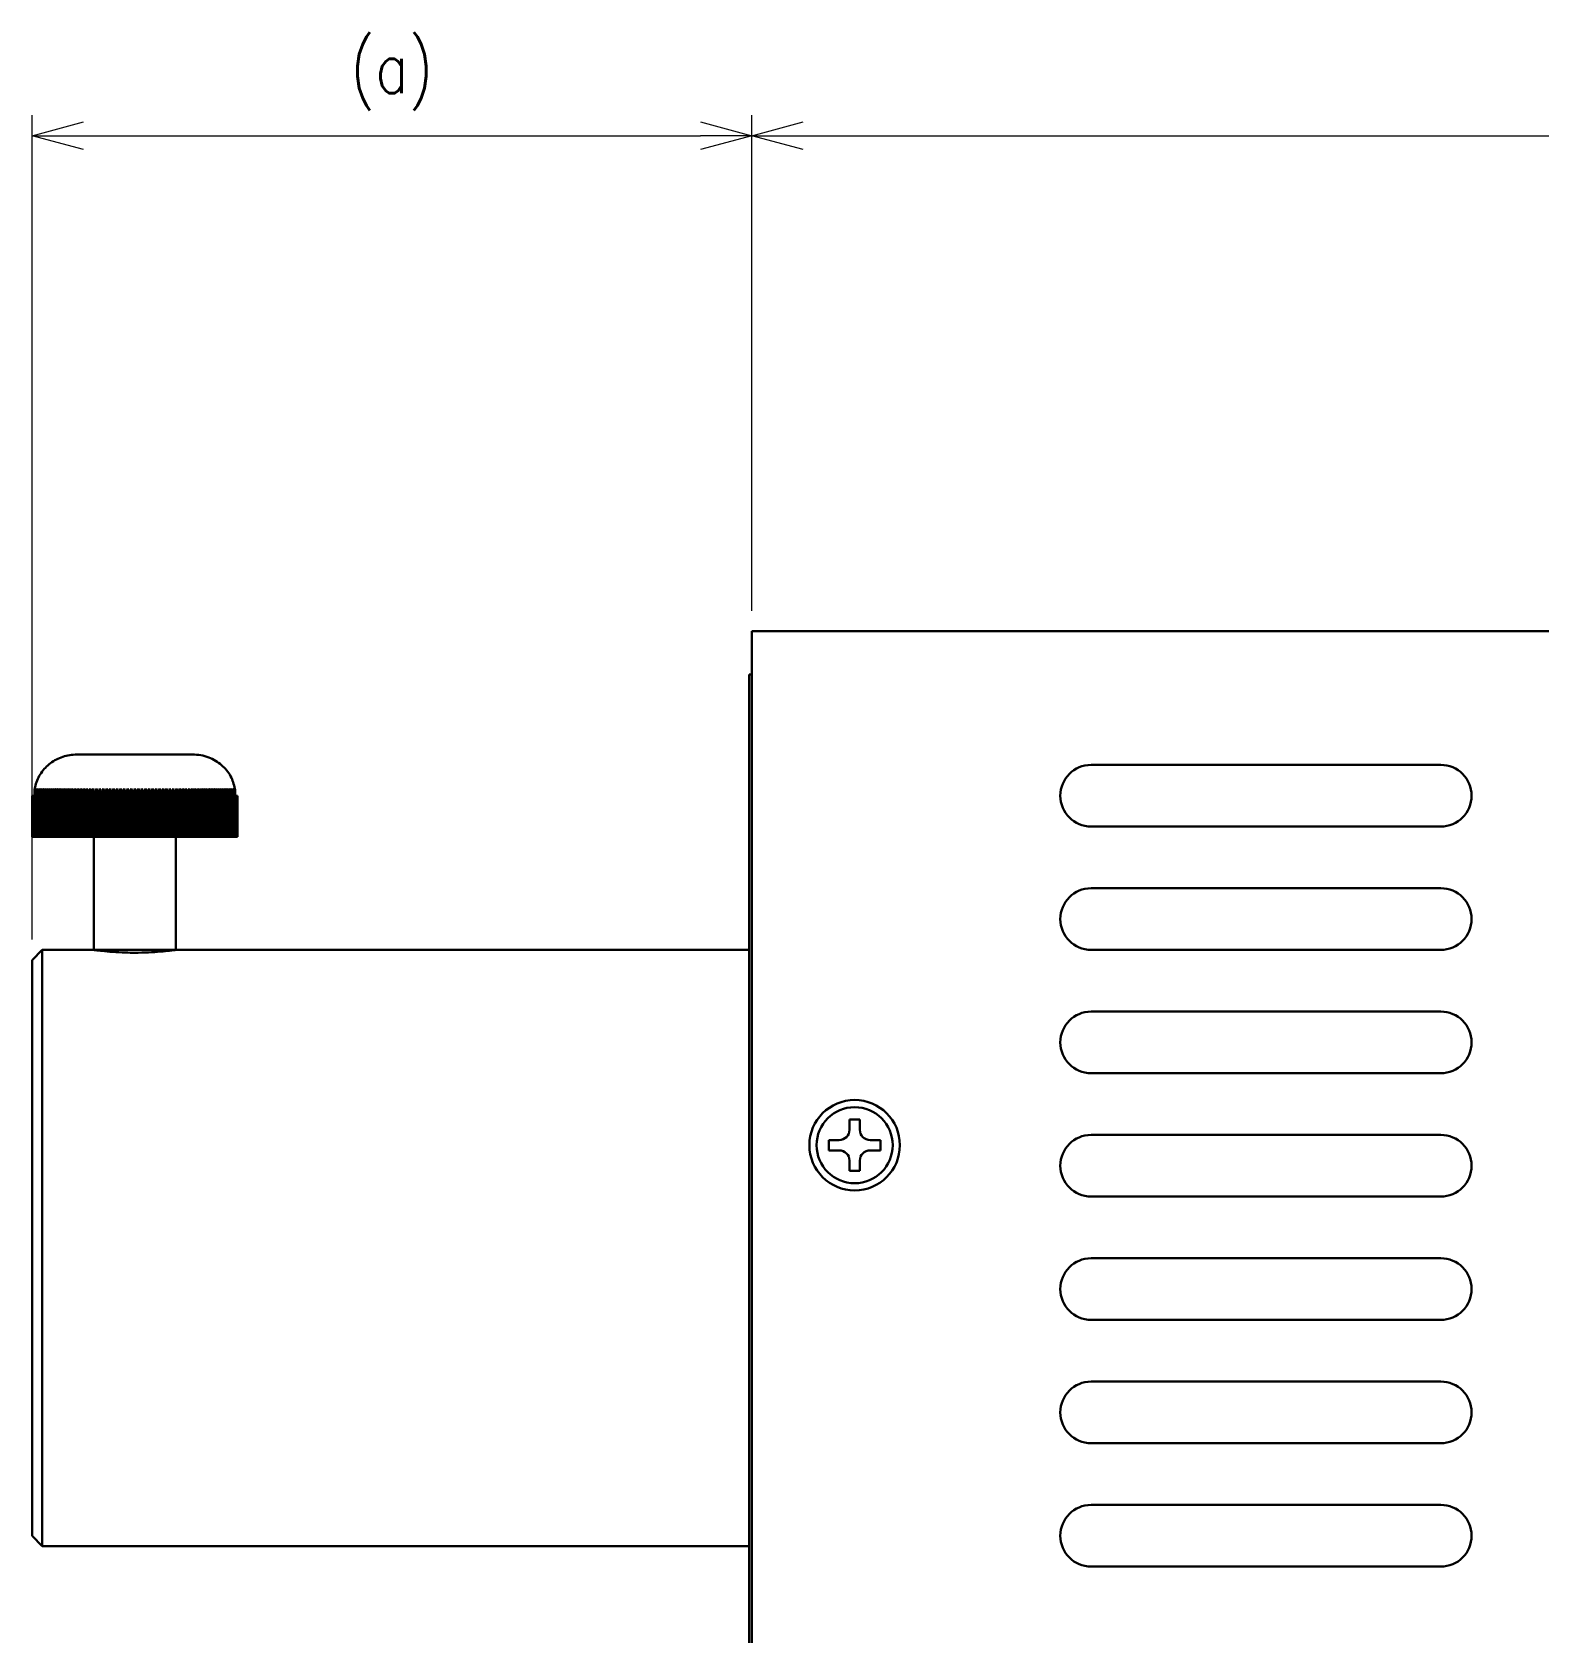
# Model space of a CAD drawing. Header units: millimetres. Extents: x 44 to 347, y 16 to 171.
# Drawn here: x 174 to 247.3, y 93.6 to 171.5 of the extents above; entities that cross this region are included whole.
import ezdxf

# ---------------------------------------------------------------- set-up
doc = ezdxf.new("R2010")
doc.units = ezdxf.units.MM
doc.layers.get('0').update_dxf_attribs({"lineweight": 30})
doc.layers.get('Defpoints').update_dxf_attribs({"lineweight": 9})
doc.layers.add('2KD_寸法１', color=7, linetype='Continuous', lineweight=15)
doc.layers.add('2KD_寸法１ @ 1', color=7, linetype='Continuous', lineweight=15)
doc.styles.get("Standard").update_dxf_attribs({"font": 'simplex.shx', "width": 0.8, "bigfont": 'extfont.shx'})
doc.dimstyles.new('KD-STD', dxfattribs={"dimscale": 0, "dimtxt": 2.5, "dimasz": 2.5, "dimexe": 1, "dimexo": 1, "dimgap": 1, "dimtad": 1, "dimdsep": 46, "dimtxsty": 'Standard', "dimblk": 'OPEN30', "dimcen": 0, "dimadec": 0, "dimazin": 0, "dimtfac": 1, "dimtmove": 0, "dimatfit": 3, "dimldrblk": 'OPEN30', "dimfxl": 1, "dimtolj": 1, "dimtzin": 0, "dimlwd": 15, "dimlwe": 15, "dimarcsym": 0})

# ---------------------------------------------------------------- blocks, each defined once
blk = doc.blocks.new('_Open30')
at = {"lineweight": -2}
for p, q in [((-1, 0.268), (0, 0)), ((0, 0), (-1, -0.268)), ((0, 0), (-1, 0))]:
    blk.add_line(p, q, dxfattribs=at)
blk = doc.blocks.new('*D65')
at = {"layer": '2KD_寸法１', "color": 0, "lineweight": 15}
for p, q in [((208.992, 143.308), (208.992, 167.413)), ((328.992, 143.308), (328.992, 167.413)), ((211.492, 166.413), (326.492, 166.413))]:
    blk.add_line(p, q, dxfattribs=at)
at = {"layer": 'Defpoints', "color": 0}
for p in [(328.992, 166.413), (208.992, 142.308), (328.992, 142.308)]:
    blk.add_point(p, dxfattribs=at)
at = {"layer": '2KD_寸法１', "color": 0, "lineweight": 15, "xscale": 2.5, "yscale": 2.5, "zscale": 2.5, "rotation": 180}
blk.add_blockref('_Open30', (208.992, 166.413), dxfattribs=at)
at = {"layer": '2KD_寸法１', "color": 0, "lineweight": 15, "xscale": 2.5, "yscale": 2.5, "zscale": 2.5}
blk.add_blockref('_Open30', (328.992, 166.413), dxfattribs=at)
at = {"layer": '2KD_寸法１', "color": 0, "insert": (268.992, 168.663), "char_height": 2.5, "attachment_point": 5}
blk.add_mtext('\\A1;120', dxfattribs=at)
blk = doc.blocks.new('*D67')
at = {"layer": '2KD_寸法１', "color": 0, "lineweight": 15}
for p, q in [((173.992, 127.308), (173.992, 167.413)), ((208.992, 143.308), (208.992, 167.413)), ((176.492, 166.413), (206.492, 166.413))]:
    blk.add_line(p, q, dxfattribs=at)
at = {"layer": 'Defpoints', "color": 0}
for p in [(208.992, 166.413), (208.992, 142.308), (173.992, 126.308)]:
    blk.add_point(p, dxfattribs=at)
at = {"layer": '2KD_寸法１', "color": 0, "lineweight": 15, "xscale": 2.5, "yscale": 2.5, "zscale": 2.5, "rotation": 180}
blk.add_blockref('_Open30', (173.992, 166.413), dxfattribs=at)
at = {"layer": '2KD_寸法１', "color": 0, "lineweight": 15, "xscale": 2.5, "yscale": 2.5, "zscale": 2.5}
blk.add_blockref('_Open30', (208.992, 166.413), dxfattribs=at)
at = {"layer": '2KD_寸法１', "color": 0, "insert": (191.492, 169.317), "char_height": 2.5, "attachment_point": 5}
blk.add_mtext('\\A1;(a)', dxfattribs=at)
blk = doc.blocks.new('A$C4C802745')
for p, q in [((-120, 0), (0, 0)), ((-120, -1.2), (-120, 0)), ((-120, -1.2), (-120, -105)), ((-120.125, -2.1), (-120, -2.1)), ((-120.125, -102.1), (-120.125, -3.1)), ((-152.828, -6), (-147.172, -6)), ((-103.5, -6.5), (-86.5, -6.5)), ((-154.881, -7.735), (-154.861, -7.655)), ((-154.881, -8), (-154.881, -7.735)), ((-154.67, -10), (-154.67, -7.655)), ((-154.608, -10), (-154.608, -7.655)), ((-154.54, -10), (-154.54, -7.655)), ((-154.467, -10), (-154.467, -7.655)), ((-154.388, -10), (-154.388, -7.655)), ((-154.304, -10), (-154.304, -7.655)), ((-154.215, -10), (-154.215, -7.655)), ((-154.12, -10), (-154.12, -7.655)), ((-154.021, -10), (-154.021, -7.655)), ((-153.916, -10), (-153.916, -7.655)), ((-153.807, -10), (-153.807, -7.655)), ((-153.693, -10), (-153.693, -7.655)), ((-153.575, -10), (-153.575, -7.655)), ((-153.452, -10), (-153.452, -7.655)), ((-153.326, -10), (-153.326, -7.655)), ((-153.195, -10), (-153.195, -7.655)), ((-153.06, -10), (-153.06, -7.655)), ((-152.921, -10), (-152.921, -7.655)), ((-152.779, -10), (-152.779, -7.655)), ((-152.634, -10), (-152.634, -7.655)), ((-152.485, -10), (-152.485, -7.655)), ((-152.333, -10), (-152.333, -7.655)), ((-152.179, -10), (-152.179, -7.655)), ((-152.021, -10), (-152.021, -7.655)), ((-151.862, -10), (-151.862, -7.655)), ((-151.7, -10), (-151.7, -7.655)), ((-151.536, -10), (-151.536, -7.655)), ((-151.37, -10), (-151.37, -7.655)), ((-151.202, -10), (-151.202, -7.655)), ((-151.033, -10), (-151.033, -7.655)), ((-150.863, -10), (-150.863, -7.655)), ((-150.692, -10), (-150.692, -7.655)), ((-150.52, -10), (-150.52, -7.655)), ((-150.347, -10), (-150.347, -7.655)), ((-150.173, -10), (-150.173, -7.655)), ((-150, -10), (-150, -7.655)), ((-149.827, -10), (-149.827, -7.655)), ((-149.653, -10), (-149.653, -7.655)), ((-149.48, -10), (-149.48, -7.655)), ((-149.308, -10), (-149.308, -7.655)), ((-149.137, -10), (-149.137, -7.655)), ((-148.967, -10), (-148.967, -7.655)), ((-148.798, -10), (-148.798, -7.655)), ((-148.63, -10), (-148.63, -7.655)), ((-148.464, -10), (-148.464, -7.655)), ((-148.3, -10), (-148.3, -7.655)), ((-148.138, -10), (-148.138, -7.655)), ((-147.979, -10), (-147.979, -7.655)), ((-147.821, -10), (-147.821, -7.655)), ((-147.667, -10), (-147.667, -7.655)), ((-147.515, -10), (-147.515, -7.655)), ((-147.366, -10), (-147.366, -7.655)), ((-147.221, -10), (-147.221, -7.655)), ((-147.079, -10), (-147.079, -7.655)), ((-146.94, -10), (-146.94, -7.655)), ((-146.805, -10), (-146.805, -7.655)), ((-146.674, -10), (-146.674, -7.655)), ((-146.548, -10), (-146.548, -7.655)), ((-146.425, -10), (-146.425, -7.655)), ((-146.307, -10), (-146.307, -7.655)), ((-146.193, -10), (-146.193, -7.655)), ((-146.084, -10), (-146.084, -7.655)), ((-145.979, -10), (-145.979, -7.655)), ((-145.88, -10), (-145.88, -7.655)), ((-145.785, -10), (-145.785, -7.655)), ((-145.696, -10), (-145.696, -7.655)), ((-145.612, -10), (-145.612, -7.655)), ((-145.533, -10), (-145.533, -7.655)), ((-145.46, -10), (-145.46, -7.655)), ((-145.392, -10), (-145.392, -7.655)), ((-145.33, -10), (-145.33, -7.655)), ((-145.139, -7.655), (-145.119, -7.735)), ((-145.119, -7.735), (-145.119, -8)), ((-154.999, -10), (-154.999, -8)), ((-154.993, -8), (-154.999, -8)), ((-154.993, -10), (-154.993, -8)), ((-154.981, -8), (-154.993, -8)), ((-154.981, -10), (-154.981, -8)), ((-154.963, -8), (-154.981, -8)), ((-154.963, -10), (-154.963, -8)), ((-154.938, -8), (-154.963, -8)), ((-154.938, -10), (-154.938, -8)), ((-154.908, -8), (-154.938, -8)), ((-154.908, -10), (-154.908, -8)), ((-154.881, -8), (-154.908, -8)), ((-154.872, -10), (-154.872, -8)), ((-154.83, -10), (-154.83, -8)), ((-154.782, -10), (-154.782, -8)), ((-154.728, -10), (-154.728, -8)), ((-154.668, -10), (-154.668, -8)), ((-154.603, -10), (-154.603, -8)), ((-154.532, -10), (-154.532, -8)), ((-154.455, -10), (-154.455, -8)), ((-154.373, -10), (-154.373, -8)), ((-154.286, -10), (-154.286, -8)), ((-154.193, -10), (-154.193, -8)), ((-154.096, -10), (-154.096, -8)), ((-153.993, -10), (-153.993, -8)), ((-153.886, -10), (-153.886, -8)), ((-153.774, -10), (-153.774, -8)), ((-153.657, -10), (-153.657, -8)), ((-153.536, -10), (-153.536, -8)), ((-153.41, -10), (-153.41, -8)), ((-153.28, -10), (-153.28, -8)), ((-153.147, -10), (-153.147, -8)), ((-153.009, -10), (-153.009, -8)), ((-152.868, -10), (-152.868, -8)), ((-152.723, -10), (-152.723, -8)), ((-152.575, -10), (-152.575, -8)), ((-152.424, -10), (-152.424, -8)), ((-152.27, -10), (-152.27, -8)), ((-152.113, -10), (-152.113, -8)), ((-151.954, -10), (-151.954, -8)), ((-151.792, -10), (-151.792, -8)), ((-151.628, -10), (-151.628, -8)), ((-151.462, -10), (-151.462, -8)), ((-151.294, -10), (-151.294, -8)), ((-151.125, -10), (-151.125, -8)), ((-150.954, -10), (-150.954, -8)), ((-150.782, -10), (-150.782, -8)), ((-150.609, -10), (-150.609, -8)), ((-150.436, -10), (-150.436, -8)), ((-150.262, -10), (-150.262, -8)), ((-150.087, -10), (-150.087, -8)), ((-149.913, -10), (-149.913, -8)), ((-149.738, -10), (-149.738, -8)), ((-149.564, -10), (-149.564, -8)), ((-149.391, -10), (-149.391, -8)), ((-149.218, -10), (-149.218, -8)), ((-149.046, -10), (-149.046, -8)), ((-148.875, -10), (-148.875, -8)), ((-148.706, -10), (-148.706, -8)), ((-148.538, -10), (-148.538, -8)), ((-148.372, -10), (-148.372, -8)), ((-148.208, -10), (-148.208, -8)), ((-148.046, -10), (-148.046, -8)), ((-147.887, -10), (-147.887, -8)), ((-147.73, -10), (-147.73, -8)), ((-147.576, -10), (-147.576, -8)), ((-147.425, -10), (-147.425, -8)), ((-147.277, -10), (-147.277, -8)), ((-147.132, -10), (-147.132, -8)), ((-146.991, -10), (-146.991, -8)), ((-146.853, -10), (-146.853, -8)), ((-146.72, -10), (-146.72, -8)), ((-146.59, -10), (-146.59, -8)), ((-146.464, -10), (-146.464, -8)), ((-146.343, -10), (-146.343, -8)), ((-146.226, -10), (-146.226, -8)), ((-146.114, -10), (-146.114, -8)), ((-146.007, -10), (-146.007, -8)), ((-145.904, -10), (-145.904, -8)), ((-145.807, -10), (-145.807, -8)), ((-145.714, -10), (-145.714, -8)), ((-145.627, -10), (-145.627, -8)), ((-145.545, -10), (-145.545, -8)), ((-145.468, -10), (-145.468, -8)), ((-145.397, -10), (-145.397, -8)), ((-145.332, -10), (-145.332, -8)), ((-145.272, -10), (-145.272, -8)), ((-145.218, -10), (-145.218, -8)), ((-145.17, -10), (-145.17, -8)), ((-145.128, -10), (-145.128, -8)), ((-145.092, -8), (-145.119, -8)), ((-145.092, -10), (-145.092, -8)), ((-145.062, -8), (-145.092, -8)), ((-145.062, -10), (-145.062, -8)), ((-145.037, -8), (-145.062, -8)), ((-145.037, -10), (-145.037, -8)), ((-145.019, -8), (-145.037, -8)), ((-145.019, -10), (-145.019, -8)), ((-145.007, -8), (-145.019, -8)), ((-145.007, -10), (-145.007, -8)), ((-145.001, -8), (-145.007, -8)), ((-145.001, -10), (-145.001, -8)), ((-154.999, -10), (-154.993, -10)), ((-154.993, -10), (-154.981, -10)), ((-154.981, -10), (-154.963, -10)), ((-154.963, -10), (-154.938, -10)), ((-154.938, -10), (-154.908, -10)), ((-154.908, -10), (-154.872, -10)), ((-154.872, -10), (-154.83, -10)), ((-154.83, -10), (-154.782, -10)), ((-154.782, -10), (-154.728, -10)), ((-154.728, -10), (-154.67, -10)), ((-154.67, -10), (-154.668, -10)), ((-154.668, -10), (-154.608, -10)), ((-154.608, -10), (-154.603, -10)), ((-154.603, -10), (-154.54, -10)), ((-154.54, -10), (-154.532, -10)), ((-154.532, -10), (-154.467, -10)), ((-154.467, -10), (-154.455, -10)), ((-154.455, -10), (-154.388, -10)), ((-154.388, -10), (-154.373, -10)), ((-154.373, -10), (-154.304, -10)), ((-154.304, -10), (-154.286, -10)), ((-154.286, -10), (-154.215, -10)), ((-154.215, -10), (-154.193, -10)), ((-154.193, -10), (-154.12, -10)), ((-154.12, -10), (-154.096, -10)), ((-154.096, -10), (-154.021, -10)), ((-154.021, -10), (-153.993, -10)), ((-153.993, -10), (-153.916, -10)), ((-153.916, -10), (-153.886, -10)), ((-153.886, -10), (-153.807, -10)), ((-153.807, -10), (-153.774, -10)), ((-153.774, -10), (-153.693, -10)), ((-153.693, -10), (-153.657, -10)), ((-153.657, -10), (-153.575, -10)), ((-153.575, -10), (-153.536, -10)), ((-153.536, -10), (-153.452, -10)), ((-153.452, -10), (-153.41, -10)), ((-153.41, -10), (-153.326, -10)), ((-153.326, -10), (-153.28, -10)), ((-153.28, -10), (-153.195, -10)), ((-153.195, -10), (-153.147, -10)), ((-153.147, -10), (-153.06, -10)), ((-153.06, -10), (-153.009, -10)), ((-153.009, -10), (-152.921, -10)), ((-152.921, -10), (-152.868, -10)), ((-152.868, -10), (-152.779, -10)), ((-152.779, -10), (-152.723, -10)), ((-152.723, -10), (-152.634, -10)), ((-152.634, -10), (-152.575, -10)), ((-152.575, -10), (-152.485, -10)), ((-152.485, -10), (-152.424, -10)), ((-152.424, -10), (-152.333, -10)), ((-152.333, -10), (-152.27, -10)), ((-152.27, -10), (-152.179, -10)), ((-152.179, -10), (-152.113, -10)), ((-152.113, -10), (-152.021, -10)), ((-152.021, -10), (-151.954, -10)), ((-152, -10), (-152, -15.5)), ((-151.954, -10), (-151.862, -10)), ((-151.862, -10), (-151.792, -10)), ((-151.792, -10), (-151.7, -10)), ((-151.7, -10), (-151.628, -10)), ((-151.628, -10), (-151.536, -10)), ((-151.536, -10), (-151.462, -10)), ((-151.462, -10), (-151.37, -10)), ((-151.37, -10), (-151.294, -10)), ((-151.294, -10), (-151.202, -10)), ((-151.202, -10), (-151.125, -10)), ((-151.125, -10), (-151.033, -10)), ((-151.033, -10), (-150.954, -10)), ((-150.954, -10), (-150.863, -10)), ((-150.863, -10), (-150.782, -10)), ((-150.782, -10), (-150.692, -10)), ((-150.692, -10), (-150.609, -10)), ((-150.609, -10), (-150.52, -10)), ((-150.52, -10), (-150.436, -10)), ((-150.436, -10), (-150.347, -10)), ((-150.347, -10), (-150.262, -10)), ((-150.262, -10), (-150.173, -10)), ((-150.173, -10), (-150.087, -10)), ((-150.087, -10), (-150, -10)), ((-150, -10), (-149.913, -10)), ((-149.913, -10), (-149.827, -10)), ((-149.827, -10), (-149.738, -10)), ((-149.738, -10), (-149.653, -10)), ((-149.653, -10), (-149.564, -10)), ((-149.564, -10), (-149.48, -10)), ((-149.48, -10), (-149.391, -10)), ((-149.391, -10), (-149.308, -10)), ((-149.308, -10), (-149.218, -10)), ((-149.218, -10), (-149.137, -10)), ((-149.137, -10), (-149.046, -10)), ((-149.046, -10), (-148.967, -10)), ((-148.967, -10), (-148.875, -10)), ((-148.875, -10), (-148.798, -10)), ((-148.798, -10), (-148.706, -10)), ((-148.706, -10), (-148.63, -10)), ((-148.63, -10), (-148.538, -10)), ((-148.538, -10), (-148.464, -10)), ((-148.464, -10), (-148.372, -10)), ((-148.372, -10), (-148.3, -10)), ((-148.3, -10), (-148.208, -10)), ((-148.208, -10), (-148.138, -10)), ((-148.138, -10), (-148.046, -10)), ((-148.046, -10), (-147.979, -10)), ((-148, -15.5), (-148, -10)), ((-147.979, -10), (-147.887, -10)), ((-147.887, -10), (-147.821, -10)), ((-147.821, -10), (-147.73, -10)), ((-147.73, -10), (-147.667, -10)), ((-147.667, -10), (-147.576, -10)), ((-147.576, -10), (-147.515, -10)), ((-147.515, -10), (-147.425, -10)), ((-147.425, -10), (-147.366, -10)), ((-147.366, -10), (-147.277, -10)), ((-147.277, -10), (-147.221, -10)), ((-147.221, -10), (-147.132, -10)), ((-147.132, -10), (-147.079, -10)), ((-147.079, -10), (-146.991, -10)), ((-146.991, -10), (-146.94, -10)), ((-146.94, -10), (-146.853, -10)), ((-146.853, -10), (-146.805, -10)), ((-146.805, -10), (-146.72, -10)), ((-146.72, -10), (-146.674, -10)), ((-146.674, -10), (-146.59, -10)), ((-146.59, -10), (-146.548, -10)), ((-146.548, -10), (-146.464, -10)), ((-146.464, -10), (-146.425, -10)), ((-146.425, -10), (-146.343, -10)), ((-146.343, -10), (-146.307, -10)), ((-146.307, -10), (-146.226, -10)), ((-146.226, -10), (-146.193, -10)), ((-146.193, -10), (-146.114, -10)), ((-146.114, -10), (-146.084, -10)), ((-146.084, -10), (-146.007, -10)), ((-146.007, -10), (-145.979, -10)), ((-145.979, -10), (-145.904, -10)), ((-145.904, -10), (-145.88, -10)), ((-145.88, -10), (-145.807, -10)), ((-145.807, -10), (-145.785, -10)), ((-145.785, -10), (-145.714, -10)), ((-145.714, -10), (-145.696, -10)), ((-145.696, -10), (-145.627, -10)), ((-145.627, -10), (-145.612, -10)), ((-145.612, -10), (-145.545, -10)), ((-145.545, -10), (-145.533, -10)), ((-145.533, -10), (-145.468, -10)), ((-145.468, -10), (-145.46, -10)), ((-145.46, -10), (-145.397, -10)), ((-145.397, -10), (-145.392, -10)), ((-145.392, -10), (-145.332, -10)), ((-145.332, -10), (-145.33, -10)), ((-145.33, -10), (-145.272, -10)), ((-145.272, -10), (-145.218, -10)), ((-145.218, -10), (-145.17, -10)), ((-145.17, -10), (-145.128, -10)), ((-145.128, -10), (-145.092, -10)), ((-145.092, -10), (-145.062, -10)), ((-145.062, -10), (-145.037, -10)), ((-145.037, -10), (-145.019, -10)), ((-145.019, -10), (-145.007, -10)), ((-145.007, -10), (-145.001, -10)), ((-86.5, -9.5), (-103.5, -9.5)), ((-103.5, -12.5), (-86.5, -12.5)), ((-154.5, -15.5), (-155, -16)), ((-154.5, -15.5), (-120.125, -15.5)), ((-152, -15.5), (-154.5, -15.5)), ((-154.5, -15.5), (-154.5, -44.5)), ((-86.5, -15.5), (-103.5, -15.5)), ((-155, -30), (-155, -16)), ((-103.5, -18.5), (-86.5, -18.5)), ((-86.5, -21.5), (-103.5, -21.5)), ((-114.75, -23.75), (-115.25, -23.75)), ((-115.25, -23.75), (-115.25, -24.25)), ((-114.75, -24.25), (-114.75, -23.75)), ((-115.75, -24.75), (-116.25, -24.75)), ((-116.25, -24.75), (-116.25, -25.25)), ((-113.75, -24.75), (-114.25, -24.75)), ((-113.75, -25.25), (-113.75, -24.75)), ((-103.5, -24.5), (-86.5, -24.5)), ((-116.25, -25.25), (-115.75, -25.25)), ((-114.25, -25.25), (-113.75, -25.25)), ((-115.25, -25.75), (-115.25, -26.25)), ((-115.25, -26.25), (-114.75, -26.25)), ((-114.75, -26.25), (-114.75, -25.75)), ((-86.5, -27.5), (-103.5, -27.5)), ((-155, -44), (-155, -30)), ((-103.5, -30.5), (-86.5, -30.5)), ((-86.5, -33.5), (-103.5, -33.5)), ((-103.5, -36.5), (-86.5, -36.5)), ((-86.5, -39.5), (-103.5, -39.5)), ((-103.5, -42.5), (-86.5, -42.5)), ((-155, -44), (-154.5, -44.5)), ((-154.5, -44.5), (-120.125, -44.5)), ((-86.5, -45.5), (-103.5, -45.5))]:
    blk.add_line(p, q)
for radius in [2.2, 1.85]:
    blk.add_circle((-115, -25), radius)
for centre, radius, start, end in [((-103.5, -8), 1.5, 90, 270), ((-86.5, -8), 1.5, 270, 90), ((-103.5, -14), 1.5, 90, 270), ((-86.5, -14), 1.5, 270, 90), ((-103.5, -20), 1.5, 90, 270), ((-86.5, -20), 1.5, 270, 90), ((-115.75, -24.25), 0.5, 270, 0), ((-114.25, -24.25), 0.5, 180, 270), ((-103.5, -26), 1.5, 90, 270), ((-86.5, -26), 1.5, 270, 90), ((-115.75, -25.75), 0.5, 0, 90), ((-114.25, -25.75), 0.5, 90, 180), ((-103.5, -32), 1.5, 90, 270), ((-86.5, -32), 1.5, 270, 90), ((-103.5, -38), 1.5, 90, 270), ((-86.5, -38), 1.5, 270, 90), ((-103.5, -44), 1.5, 90, 270), ((-86.5, -44), 1.5, 270, 90)]:
    blk.add_arc(centre, radius, start, end)
for points, knots in [([(-120.125, -3.1), (-120.125, -2.951), (-120.125, -2.658), (-120.125, -2.333), (-120.125, -2.136), (-120.125, -2.112), (-120.125, -2.1)], [0, 0, 0, 0, 0.283698, 0.557871, 0.774961, 1, 1, 1, 1]), ([(-154.881, -7.735), (-154.872, -7.682), (-154.828, -7.412), (-154.634, -6.945), (-154.189, -6.437), (-153.592, -6.098), (-153.112, -6.003), (-152.855, -6), (-152.828, -6)], [0, 0, 0, 0, 0.055736, 0.280853, 0.507142, 0.736761, 0.972715, 1, 1, 1, 1]), ([(-147.172, -6), (-147.146, -6), (-146.855, -6.003), (-146.32, -6.121), (-145.698, -6.534), (-145.27, -7.092), (-145.168, -7.526), (-145.119, -7.735)], [0, 0, 0, 0, 0.026517, 0.298737, 0.546096, 0.781222, 1, 1, 1, 1]), ([(-154.872, -8), (-154.868, -7.919), (-154.861, -7.798), (-154.832, -7.691), (-154.822, -7.655)], [0, 0, 0, 0, 0.667827, 1, 1, 1, 1]), ([(-154.861, -7.655), (-154.865, -7.729), (-154.871, -7.839), (-154.872, -7.96), (-154.872, -8)], [0, 0, 0, 0, 0.667802, 1, 1, 1, 1]), ([(-154.83, -8), (-154.825, -7.919), (-154.819, -7.798), (-154.788, -7.691), (-154.777, -7.655)], [0, 0, 0, 0, 0.667829, 1, 1, 1, 1]), ([(-154.822, -7.655), (-154.825, -7.729), (-154.829, -7.839), (-154.829, -7.96), (-154.83, -8)], [0, 0, 0, 0, 0.667806, 1, 1, 1, 1]), ([(-154.782, -8), (-154.777, -7.919), (-154.77, -7.798), (-154.738, -7.691), (-154.727, -7.655)], [0, 0, 0, 0, 0.667832, 1, 1, 1, 1]), ([(-154.777, -7.655), (-154.779, -7.729), (-154.781, -7.839), (-154.781, -7.96), (-154.782, -8)], [0, 0, 0, 0, 0.667808, 1, 1, 1, 1]), ([(-154.728, -8), (-154.723, -7.919), (-154.716, -7.798), (-154.682, -7.691), (-154.67, -7.655)], [0, 0, 0, 0, 0.667835, 1, 1, 1, 1]), ([(-154.727, -7.655), (-154.727, -7.729), (-154.728, -7.839), (-154.728, -7.96), (-154.728, -8)], [0, 0, 0, 0, 0.667809, 1, 1, 1, 1]), ([(-154.67, -7.655), (-154.669, -7.729), (-154.668, -7.839), (-154.668, -7.96), (-154.668, -8)], [0, 0, 0, 0, 0.667809, 1, 1, 1, 1]), ([(-154.668, -8), (-154.663, -7.919), (-154.655, -7.798), (-154.62, -7.691), (-154.608, -7.655)], [0, 0, 0, 0, 0.667838, 1, 1, 1, 1]), ([(-154.608, -7.655), (-154.606, -7.729), (-154.603, -7.839), (-154.603, -7.96), (-154.603, -8)], [0, 0, 0, 0, 0.667807, 1, 1, 1, 1]), ([(-154.603, -8), (-154.597, -7.919), (-154.589, -7.798), (-154.553, -7.691), (-154.54, -7.655)], [0, 0, 0, 0, 0.667842, 1, 1, 1, 1]), ([(-154.54, -7.655), (-154.537, -7.729), (-154.532, -7.839), (-154.532, -7.96), (-154.532, -8)], [0, 0, 0, 0, 0.667804, 1, 1, 1, 1]), ([(-154.532, -8), (-154.526, -7.919), (-154.518, -7.798), (-154.48, -7.691), (-154.467, -7.655)], [0, 0, 0, 0, 0.667849, 1, 1, 1, 1]), ([(-154.467, -7.655), (-154.463, -7.729), (-154.456, -7.839), (-154.455, -7.96), (-154.455, -8)], [0, 0, 0, 0, 0.6678, 1, 1, 1, 1]), ([(-154.455, -8), (-154.449, -7.919), (-154.441, -7.798), (-154.401, -7.691), (-154.388, -7.655)], [0, 0, 0, 0, 0.667844, 1, 1, 1, 1]), ([(-154.388, -7.655), (-154.383, -7.729), (-154.374, -7.839), (-154.373, -7.96), (-154.373, -8)], [0, 0, 0, 0, 0.667794, 1, 1, 1, 1]), ([(-154.373, -8), (-154.367, -7.919), (-154.359, -7.798), (-154.318, -7.691), (-154.304, -7.655)], [0, 0, 0, 0, 0.66784, 1, 1, 1, 1]), ([(-154.304, -7.655), (-154.297, -7.729), (-154.287, -7.839), (-154.286, -7.96), (-154.286, -8)], [0, 0, 0, 0, 0.667788, 1, 1, 1, 1]), ([(-154.286, -8), (-154.28, -7.919), (-154.271, -7.798), (-154.229, -7.691), (-154.215, -7.655)], [0, 0, 0, 0, 0.667837, 1, 1, 1, 1]), ([(-154.215, -7.655), (-154.207, -7.729), (-154.195, -7.839), (-154.194, -7.96), (-154.193, -8)], [0, 0, 0, 0, 0.667779, 1, 1, 1, 1]), ([(-154.193, -8), (-154.187, -7.919), (-154.178, -7.798), (-154.135, -7.691), (-154.12, -7.655)], [0, 0, 0, 0, 0.667833, 1, 1, 1, 1]), ([(-154.12, -7.655), (-154.111, -7.729), (-154.098, -7.839), (-154.096, -7.96), (-154.096, -8)], [0, 0, 0, 0, 0.66777, 1, 1, 1, 1]), ([(-154.096, -8), (-154.089, -7.919), (-154.08, -7.798), (-154.036, -7.691), (-154.021, -7.655)], [0, 0, 0, 0, 0.66783, 1, 1, 1, 1]), ([(-154.021, -7.655), (-154.011, -7.729), (-153.995, -7.839), (-153.994, -7.96), (-153.993, -8)], [0, 0, 0, 0, 0.667758, 1, 1, 1, 1]), ([(-153.993, -8), (-153.987, -7.919), (-153.977, -7.798), (-153.932, -7.691), (-153.916, -7.655)], [0, 0, 0, 0, 0.667828, 1, 1, 1, 1]), ([(-153.916, -7.655), (-153.905, -7.729), (-153.888, -7.839), (-153.886, -7.96), (-153.886, -8)], [0, 0, 0, 0, 0.667746, 1, 1, 1, 1]), ([(-153.886, -8), (-153.879, -7.919), (-153.869, -7.798), (-153.823, -7.691), (-153.807, -7.655)], [0, 0, 0, 0, 0.667825, 1, 1, 1, 1]), ([(-153.807, -7.655), (-153.795, -7.729), (-153.776, -7.839), (-153.774, -7.96), (-153.774, -8)], [0, 0, 0, 0, 0.667731, 1, 1, 1, 1]), ([(-153.774, -8), (-153.767, -7.919), (-153.757, -7.798), (-153.709, -7.691), (-153.693, -7.655)], [0, 0, 0, 0, 0.667823, 1, 1, 1, 1]), ([(-153.693, -7.655), (-153.68, -7.729), (-153.66, -7.839), (-153.658, -7.96), (-153.657, -8)], [0, 0, 0, 0, 0.667715, 1, 1, 1, 1]), ([(-153.657, -8), (-153.65, -7.919), (-153.64, -7.798), (-153.591, -7.691), (-153.575, -7.655)], [0, 0, 0, 0, 0.667821, 1, 1, 1, 1]), ([(-153.575, -7.655), (-153.561, -7.729), (-153.539, -7.839), (-153.536, -7.96), (-153.536, -8)], [0, 0, 0, 0, 0.667696, 1, 1, 1, 1]), ([(-153.536, -8), (-153.529, -7.919), (-153.518, -7.798), (-153.469, -7.691), (-153.452, -7.655)], [0, 0, 0, 0, 0.667819, 1, 1, 1, 1]), ([(-153.452, -7.655), (-153.437, -7.729), (-153.413, -7.839), (-153.411, -7.96), (-153.41, -8)], [0, 0, 0, 0, 0.667676, 1, 1, 1, 1]), ([(-153.41, -8), (-153.403, -7.919), (-153.392, -7.798), (-153.342, -7.691), (-153.326, -7.655)], [0, 0, 0, 0, 0.667818, 1, 1, 1, 1]), ([(-153.326, -7.655), (-153.309, -7.729), (-153.284, -7.839), (-153.281, -7.96), (-153.28, -8)], [0, 0, 0, 0, 0.667654, 1, 1, 1, 1]), ([(-153.28, -8), (-153.273, -7.919), (-153.262, -7.798), (-153.212, -7.691), (-153.195, -7.655)], [0, 0, 0, 0, 0.667816, 1, 1, 1, 1]), ([(-153.195, -7.655), (-153.177, -7.729), (-153.151, -7.839), (-153.148, -7.96), (-153.147, -8)], [0, 0, 0, 0, 0.667629, 1, 1, 1, 1]), ([(-153.147, -8), (-153.139, -7.919), (-153.128, -7.798), (-153.077, -7.691), (-153.06, -7.655)], [0, 0, 0, 0, 0.667815, 1, 1, 1, 1]), ([(-153.06, -7.655), (-153.041, -7.729), (-153.013, -7.839), (-153.01, -7.96), (-153.009, -8)], [0, 0, 0, 0, 0.667601, 1, 1, 1, 1]), ([(-153.009, -8), (-153.002, -7.919), (-152.991, -7.798), (-152.939, -7.691), (-152.921, -7.655)], [0, 0, 0, 0, 0.667814, 1, 1, 1, 1]), ([(-152.921, -7.655), (-152.902, -7.729), (-152.872, -7.839), (-152.869, -7.96), (-152.868, -8)], [0, 0, 0, 0, 0.667571, 1, 1, 1, 1]), ([(-152.868, -8), (-152.86, -7.919), (-152.849, -7.798), (-152.797, -7.691), (-152.779, -7.655)], [0, 0, 0, 0, 0.667813, 1, 1, 1, 1]), ([(-152.779, -7.655), (-152.759, -7.729), (-152.728, -7.839), (-152.724, -7.96), (-152.723, -8)], [0, 0, 0, 0, 0.667537, 1, 1, 1, 1]), ([(-152.723, -8), (-152.716, -7.919), (-152.704, -7.798), (-152.651, -7.691), (-152.634, -7.655)], [0, 0, 0, 0, 0.667812, 1, 1, 1, 1]), ([(-152.634, -7.655), (-152.612, -7.729), (-152.58, -7.839), (-152.576, -7.96), (-152.575, -8)], [0, 0, 0, 0, 0.6675, 1, 1, 1, 1]), ([(-152.575, -8), (-152.568, -7.919), (-152.556, -7.798), (-152.503, -7.691), (-152.485, -7.655)], [0, 0, 0, 0, 0.667811, 1, 1, 1, 1]), ([(-152.485, -7.655), (-152.463, -7.729), (-152.429, -7.839), (-152.425, -7.96), (-152.424, -8)], [0, 0, 0, 0, 0.667459, 1, 1, 1, 1]), ([(-152.424, -8), (-152.416, -7.919), (-152.405, -7.798), (-152.351, -7.691), (-152.333, -7.655)], [0, 0, 0, 0, 0.667811, 1, 1, 1, 1]), ([(-152.333, -7.655), (-152.31, -7.729), (-152.275, -7.839), (-152.271, -7.96), (-152.27, -8)], [0, 0, 0, 0, 0.667414, 1, 1, 1, 1]), ([(-152.27, -8), (-152.262, -7.919), (-152.251, -7.798), (-152.197, -7.691), (-152.179, -7.655)], [0, 0, 0, 0, 0.66781, 1, 1, 1, 1]), ([(-152.179, -7.655), (-152.155, -7.729), (-152.119, -7.839), (-152.114, -7.96), (-152.113, -8)], [0, 0, 0, 0, 0.667388, 1, 1, 1, 1]), ([(-152.113, -8), (-152.105, -7.919), (-152.094, -7.798), (-152.04, -7.691), (-152.021, -7.655)], [0, 0, 0, 0, 0.66781, 1, 1, 1, 1]), ([(-152.021, -7.655), (-151.997, -7.729), (-151.959, -7.839), (-151.955, -7.96), (-151.954, -8)], [0, 0, 0, 0, 0.667436, 1, 1, 1, 1]), ([(-151.954, -8), (-151.946, -7.919), (-151.934, -7.798), (-151.88, -7.691), (-151.862, -7.655)], [0, 0, 0, 0, 0.667809, 1, 1, 1, 1]), ([(-151.862, -7.655), (-151.836, -7.729), (-151.798, -7.839), (-151.793, -7.96), (-151.792, -8)], [0, 0, 0, 0, 0.667479, 1, 1, 1, 1]), ([(-151.792, -8), (-151.784, -7.919), (-151.772, -7.798), (-151.718, -7.691), (-151.7, -7.655)], [0, 0, 0, 0, 0.667809, 1, 1, 1, 1]), ([(-151.7, -7.655), (-151.673, -7.729), (-151.634, -7.839), (-151.629, -7.96), (-151.628, -8)], [0, 0, 0, 0, 0.667518, 1, 1, 1, 1]), ([(-151.628, -8), (-151.62, -7.919), (-151.608, -7.798), (-151.554, -7.691), (-151.536, -7.655)], [0, 0, 0, 0, 0.667809, 1, 1, 1, 1]), ([(-151.536, -7.655), (-151.509, -7.729), (-151.468, -7.839), (-151.463, -7.96), (-151.462, -8)], [0, 0, 0, 0, 0.667554, 1, 1, 1, 1]), ([(-151.462, -8), (-151.454, -7.919), (-151.442, -7.798), (-151.388, -7.691), (-151.37, -7.655)], [0, 0, 0, 0, 0.667809, 1, 1, 1, 1]), ([(-151.37, -7.655), (-151.342, -7.729), (-151.3, -7.839), (-151.296, -7.96), (-151.294, -8)], [0, 0, 0, 0, 0.667586, 1, 1, 1, 1]), ([(-151.294, -8), (-151.286, -7.919), (-151.275, -7.798), (-151.22, -7.691), (-151.202, -7.655)], [0, 0, 0, 0, 0.66781, 1, 1, 1, 1]), ([(-151.202, -7.655), (-151.174, -7.729), (-151.131, -7.839), (-151.126, -7.96), (-151.125, -8)], [0, 0, 0, 0, 0.667615, 1, 1, 1, 1]), ([(-151.125, -8), (-151.117, -7.919), (-151.105, -7.798), (-151.051, -7.691), (-151.033, -7.655)], [0, 0, 0, 0, 0.66781, 1, 1, 1, 1]), ([(-151.033, -7.655), (-151.004, -7.729), (-150.961, -7.839), (-150.956, -7.96), (-150.954, -8)], [0, 0, 0, 0, 0.667641, 1, 1, 1, 1]), ([(-150.954, -8), (-150.946, -7.919), (-150.935, -7.798), (-150.881, -7.691), (-150.863, -7.655)], [0, 0, 0, 0, 0.66781, 1, 1, 1, 1]), ([(-150.863, -7.655), (-150.833, -7.729), (-150.789, -7.839), (-150.784, -7.96), (-150.782, -8)], [0, 0, 0, 0, 0.667665, 1, 1, 1, 1]), ([(-150.782, -8), (-150.775, -7.919), (-150.763, -7.798), (-150.709, -7.691), (-150.692, -7.655)], [0, 0, 0, 0, 0.667811, 1, 1, 1, 1]), ([(-150.692, -7.655), (-150.661, -7.729), (-150.616, -7.839), (-150.611, -7.96), (-150.609, -8)], [0, 0, 0, 0, 0.667686, 1, 1, 1, 1]), ([(-150.609, -8), (-150.602, -7.919), (-150.59, -7.798), (-150.537, -7.691), (-150.52, -7.655)], [0, 0, 0, 0, 0.667812, 1, 1, 1, 1]), ([(-150.52, -7.655), (-150.489, -7.729), (-150.443, -7.839), (-150.438, -7.96), (-150.436, -8)], [0, 0, 0, 0, 0.667705, 1, 1, 1, 1]), ([(-150.436, -8), (-150.428, -7.919), (-150.417, -7.798), (-150.364, -7.691), (-150.347, -7.655)], [0, 0, 0, 0, 0.667812, 1, 1, 1, 1]), ([(-150.347, -7.655), (-150.315, -7.729), (-150.269, -7.839), (-150.263, -7.96), (-150.262, -8)], [0, 0, 0, 0, 0.667723, 1, 1, 1, 1]), ([(-150.262, -8), (-150.254, -7.919), (-150.243, -7.798), (-150.191, -7.691), (-150.173, -7.655)], [0, 0, 0, 0, 0.667813, 1, 1, 1, 1]), ([(-150.173, -7.655), (-150.142, -7.729), (-150.094, -7.839), (-150.089, -7.96), (-150.087, -8)], [0, 0, 0, 0, 0.667738, 1, 1, 1, 1]), ([(-150.087, -8), (-150.08, -7.919), (-150.069, -7.798), (-150.017, -7.691), (-150, -7.655)], [0, 0, 0, 0, 0.667814, 1, 1, 1, 1]), ([(-150, -7.655), (-149.968, -7.729), (-149.92, -7.839), (-149.915, -7.96), (-149.913, -8)], [0, 0, 0, 0, 0.667752, 1, 1, 1, 1]), ([(-149.913, -8), (-149.905, -7.919), (-149.895, -7.798), (-149.844, -7.691), (-149.827, -7.655)], [0, 0, 0, 0, 0.667816, 1, 1, 1, 1]), ([(-149.827, -7.655), (-149.794, -7.729), (-149.746, -7.839), (-149.74, -7.96), (-149.738, -8)], [0, 0, 0, 0, 0.667764, 1, 1, 1, 1]), ([(-149.738, -8), (-149.731, -7.919), (-149.72, -7.798), (-149.67, -7.691), (-149.653, -7.655)], [0, 0, 0, 0, 0.667817, 1, 1, 1, 1]), ([(-149.653, -7.655), (-149.621, -7.729), (-149.572, -7.839), (-149.566, -7.96), (-149.564, -8)], [0, 0, 0, 0, 0.667774, 1, 1, 1, 1]), ([(-149.564, -8), (-149.557, -7.919), (-149.547, -7.798), (-149.497, -7.691), (-149.48, -7.655)], [0, 0, 0, 0, 0.667818, 1, 1, 1, 1]), ([(-149.48, -7.655), (-149.447, -7.729), (-149.398, -7.839), (-149.393, -7.96), (-149.391, -8)], [0, 0, 0, 0, 0.667783, 1, 1, 1, 1]), ([(-149.391, -8), (-149.384, -7.919), (-149.373, -7.798), (-149.325, -7.691), (-149.308, -7.655)], [0, 0, 0, 0, 0.66782, 1, 1, 1, 1]), ([(-149.308, -7.655), (-149.275, -7.729), (-149.225, -7.839), (-149.22, -7.96), (-149.218, -8)], [0, 0, 0, 0, 0.667791, 1, 1, 1, 1]), ([(-149.218, -8), (-149.211, -7.919), (-149.201, -7.798), (-149.153, -7.691), (-149.137, -7.655)], [0, 0, 0, 0, 0.667822, 1, 1, 1, 1]), ([(-149.137, -7.655), (-149.104, -7.729), (-149.053, -7.839), (-149.048, -7.96), (-149.046, -8)], [0, 0, 0, 0, 0.667797, 1, 1, 1, 1]), ([(-149.046, -8), (-149.039, -7.919), (-149.029, -7.798), (-148.982, -7.691), (-148.967, -7.655)], [0, 0, 0, 0, 0.667824, 1, 1, 1, 1]), ([(-148.967, -7.655), (-148.933, -7.729), (-148.883, -7.839), (-148.877, -7.96), (-148.875, -8)], [0, 0, 0, 0, 0.667802, 1, 1, 1, 1]), ([(-148.875, -8), (-148.869, -7.919), (-148.859, -7.798), (-148.813, -7.691), (-148.798, -7.655)], [0, 0, 0, 0, 0.667827, 1, 1, 1, 1]), ([(-148.798, -7.655), (-148.764, -7.729), (-148.713, -7.839), (-148.708, -7.96), (-148.706, -8)], [0, 0, 0, 0, 0.667806, 1, 1, 1, 1]), ([(-148.706, -8), (-148.7, -7.919), (-148.69, -7.798), (-148.645, -7.691), (-148.63, -7.655)], [0, 0, 0, 0, 0.667829, 1, 1, 1, 1]), ([(-148.63, -7.655), (-148.596, -7.729), (-148.546, -7.839), (-148.54, -7.96), (-148.538, -8)], [0, 0, 0, 0, 0.667808, 1, 1, 1, 1]), ([(-148.538, -8), (-148.532, -7.919), (-148.523, -7.798), (-148.479, -7.691), (-148.464, -7.655)], [0, 0, 0, 0, 0.667832, 1, 1, 1, 1]), ([(-148.464, -7.655), (-148.43, -7.729), (-148.38, -7.839), (-148.374, -7.96), (-148.372, -8)], [0, 0, 0, 0, 0.667809, 1, 1, 1, 1]), ([(-148.372, -8), (-148.366, -7.919), (-148.357, -7.798), (-148.314, -7.691), (-148.3, -7.655)], [0, 0, 0, 0, 0.667835, 1, 1, 1, 1]), ([(-148.3, -7.655), (-148.266, -7.729), (-148.216, -7.839), (-148.21, -7.96), (-148.208, -8)], [0, 0, 0, 0, 0.667809, 1, 1, 1, 1]), ([(-148.208, -8), (-148.202, -7.919), (-148.193, -7.798), (-148.152, -7.691), (-148.138, -7.655)], [0, 0, 0, 0, 0.667838, 1, 1, 1, 1]), ([(-148.138, -7.655), (-148.104, -7.729), (-148.054, -7.839), (-148.048, -7.96), (-148.046, -8)], [0, 0, 0, 0, 0.667807, 1, 1, 1, 1]), ([(-148.046, -8), (-148.041, -7.919), (-148.032, -7.798), (-147.992, -7.691), (-147.979, -7.655)], [0, 0, 0, 0, 0.667842, 1, 1, 1, 1]), ([(-147.979, -7.655), (-147.945, -7.729), (-147.894, -7.839), (-147.889, -7.96), (-147.887, -8)], [0, 0, 0, 0, 0.667804, 1, 1, 1, 1]), ([(-147.887, -8), (-147.881, -7.919), (-147.873, -7.798), (-147.834, -7.691), (-147.821, -7.655)], [0, 0, 0, 0, 0.667847, 1, 1, 1, 1]), ([(-147.821, -7.655), (-147.788, -7.729), (-147.738, -7.839), (-147.732, -7.96), (-147.73, -8)], [0, 0, 0, 0, 0.6678, 1, 1, 1, 1]), ([(-147.73, -8), (-147.725, -7.919), (-147.717, -7.798), (-147.679, -7.691), (-147.667, -7.655)], [0, 0, 0, 0, 0.667844, 1, 1, 1, 1]), ([(-147.667, -7.655), (-147.633, -7.729), (-147.583, -7.839), (-147.578, -7.96), (-147.576, -8)], [0, 0, 0, 0, 0.667794, 1, 1, 1, 1]), ([(-147.576, -8), (-147.571, -7.919), (-147.563, -7.798), (-147.527, -7.691), (-147.515, -7.655)], [0, 0, 0, 0, 0.66784, 1, 1, 1, 1]), ([(-147.515, -7.655), (-147.482, -7.729), (-147.432, -7.839), (-147.427, -7.96), (-147.425, -8)], [0, 0, 0, 0, 0.667788, 1, 1, 1, 1]), ([(-147.425, -8), (-147.42, -7.919), (-147.412, -7.798), (-147.378, -7.691), (-147.366, -7.655)], [0, 0, 0, 0, 0.667837, 1, 1, 1, 1]), ([(-147.366, -7.655), (-147.333, -7.729), (-147.284, -7.839), (-147.279, -7.96), (-147.277, -8)], [0, 0, 0, 0, 0.667779, 1, 1, 1, 1]), ([(-147.277, -8), (-147.272, -7.919), (-147.265, -7.798), (-147.232, -7.691), (-147.221, -7.655)], [0, 0, 0, 0, 0.667833, 1, 1, 1, 1]), ([(-147.221, -7.655), (-147.188, -7.729), (-147.139, -7.839), (-147.134, -7.96), (-147.132, -8)], [0, 0, 0, 0, 0.66777, 1, 1, 1, 1]), ([(-147.132, -8), (-147.128, -7.919), (-147.121, -7.798), (-147.089, -7.691), (-147.079, -7.655)], [0, 0, 0, 0, 0.66783, 1, 1, 1, 1]), ([(-147.079, -7.655), (-147.046, -7.729), (-146.998, -7.839), (-146.993, -7.96), (-146.991, -8)], [0, 0, 0, 0, 0.667758, 1, 1, 1, 1]), ([(-146.991, -8), (-146.987, -7.919), (-146.98, -7.798), (-146.95, -7.691), (-146.94, -7.655)], [0, 0, 0, 0, 0.667828, 1, 1, 1, 1]), ([(-146.94, -7.655), (-146.908, -7.729), (-146.861, -7.839), (-146.855, -7.96), (-146.853, -8)], [0, 0, 0, 0, 0.667746, 1, 1, 1, 1]), ([(-146.853, -8), (-146.849, -7.919), (-146.843, -7.798), (-146.815, -7.691), (-146.805, -7.655)], [0, 0, 0, 0, 0.667825, 1, 1, 1, 1]), ([(-146.805, -7.655), (-146.774, -7.729), (-146.727, -7.839), (-146.721, -7.96), (-146.72, -8)], [0, 0, 0, 0, 0.667731, 1, 1, 1, 1]), ([(-146.72, -8), (-146.716, -7.919), (-146.71, -7.798), (-146.683, -7.691), (-146.674, -7.655)], [0, 0, 0, 0, 0.667823, 1, 1, 1, 1]), ([(-146.674, -7.655), (-146.643, -7.729), (-146.597, -7.839), (-146.592, -7.96), (-146.59, -8)], [0, 0, 0, 0, 0.667715, 1, 1, 1, 1]), ([(-146.59, -8), (-146.586, -7.919), (-146.581, -7.798), (-146.556, -7.691), (-146.548, -7.655)], [0, 0, 0, 0, 0.667821, 1, 1, 1, 1]), ([(-146.548, -7.655), (-146.517, -7.729), (-146.471, -7.839), (-146.466, -7.96), (-146.464, -8)], [0, 0, 0, 0, 0.667696, 1, 1, 1, 1]), ([(-146.464, -8), (-146.461, -7.919), (-146.456, -7.798), (-146.433, -7.691), (-146.425, -7.655)], [0, 0, 0, 0, 0.667819, 1, 1, 1, 1]), ([(-146.425, -7.655), (-146.395, -7.729), (-146.35, -7.839), (-146.345, -7.96), (-146.343, -8)], [0, 0, 0, 0, 0.667676, 1, 1, 1, 1]), ([(-146.343, -8), (-146.34, -7.919), (-146.335, -7.798), (-146.314, -7.691), (-146.307, -7.655)], [0, 0, 0, 0, 0.667818, 1, 1, 1, 1]), ([(-146.307, -7.655), (-146.277, -7.729), (-146.233, -7.839), (-146.228, -7.96), (-146.226, -8)], [0, 0, 0, 0, 0.667654, 1, 1, 1, 1]), ([(-146.226, -8), (-146.224, -7.919), (-146.219, -7.798), (-146.199, -7.691), (-146.193, -7.655)], [0, 0, 0, 0, 0.667816, 1, 1, 1, 1]), ([(-146.193, -7.655), (-146.164, -7.729), (-146.121, -7.839), (-146.116, -7.96), (-146.114, -8)], [0, 0, 0, 0, 0.667629, 1, 1, 1, 1]), ([(-146.114, -8), (-146.112, -7.919), (-146.108, -7.798), (-146.09, -7.691), (-146.084, -7.655)], [0, 0, 0, 0, 0.667815, 1, 1, 1, 1]), ([(-146.084, -7.655), (-146.055, -7.729), (-146.013, -7.839), (-146.008, -7.96), (-146.007, -8)], [0, 0, 0, 0, 0.667601, 1, 1, 1, 1]), ([(-146.007, -8), (-146.004, -7.919), (-146.001, -7.798), (-145.985, -7.691), (-145.979, -7.655)], [0, 0, 0, 0, 0.667814, 1, 1, 1, 1]), ([(-145.979, -7.655), (-145.952, -7.729), (-145.91, -7.839), (-145.906, -7.96), (-145.904, -8)], [0, 0, 0, 0, 0.667571, 1, 1, 1, 1]), ([(-145.904, -8), (-145.902, -7.919), (-145.899, -7.798), (-145.885, -7.691), (-145.88, -7.655)], [0, 0, 0, 0, 0.667813, 1, 1, 1, 1]), ([(-145.88, -7.655), (-145.853, -7.729), (-145.813, -7.839), (-145.808, -7.96), (-145.807, -8)], [0, 0, 0, 0, 0.667537, 1, 1, 1, 1]), ([(-145.807, -8), (-145.805, -7.919), (-145.802, -7.798), (-145.789, -7.691), (-145.785, -7.655)], [0, 0, 0, 0, 0.667812, 1, 1, 1, 1]), ([(-145.785, -7.655), (-145.759, -7.729), (-145.72, -7.839), (-145.716, -7.96), (-145.714, -8)], [0, 0, 0, 0, 0.6675, 1, 1, 1, 1]), ([(-145.714, -8), (-145.713, -7.919), (-145.71, -7.798), (-145.699, -7.691), (-145.696, -7.655)], [0, 0, 0, 0, 0.667811, 1, 1, 1, 1]), ([(-145.696, -7.655), (-145.671, -7.729), (-145.633, -7.839), (-145.628, -7.96), (-145.627, -8)], [0, 0, 0, 0, 0.667459, 1, 1, 1, 1]), ([(-145.627, -8), (-145.626, -7.919), (-145.624, -7.798), (-145.615, -7.691), (-145.612, -7.655)], [0, 0, 0, 0, 0.667811, 1, 1, 1, 1]), ([(-145.612, -7.655), (-145.587, -7.729), (-145.55, -7.839), (-145.546, -7.96), (-145.545, -8)], [0, 0, 0, 0, 0.667414, 1, 1, 1, 1]), ([(-145.545, -8), (-145.544, -7.919), (-145.542, -7.798), (-145.535, -7.691), (-145.533, -7.655)], [0, 0, 0, 0, 0.66781, 1, 1, 1, 1]), ([(-145.533, -7.655), (-145.509, -7.729), (-145.474, -7.839), (-145.47, -7.96), (-145.468, -8)], [0, 0, 0, 0, 0.667364, 1, 1, 1, 1]), ([(-145.468, -8), (-145.468, -7.919), (-145.467, -7.798), (-145.461, -7.691), (-145.46, -7.655)], [0, 0, 0, 0, 0.66781, 1, 1, 1, 1]), ([(-145.46, -7.655), (-145.437, -7.729), (-145.403, -7.839), (-145.399, -7.96), (-145.397, -8)], [0, 0, 0, 0, 0.667436, 1, 1, 1, 1]), ([(-145.397, -8), (-145.397, -7.919), (-145.396, -7.798), (-145.393, -7.691), (-145.392, -7.655)], [0, 0, 0, 0, 0.667809, 1, 1, 1, 1]), ([(-145.392, -7.655), (-145.37, -7.729), (-145.337, -7.839), (-145.333, -7.96), (-145.332, -8)], [0, 0, 0, 0, 0.667479, 1, 1, 1, 1]), ([(-145.332, -8), (-145.332, -7.919), (-145.332, -7.798), (-145.33, -7.691), (-145.33, -7.655)], [0, 0, 0, 0, 0.667809, 1, 1, 1, 1]), ([(-145.33, -7.655), (-145.309, -7.729), (-145.277, -7.839), (-145.274, -7.96), (-145.272, -8)], [0, 0, 0, 0, 0.667518, 1, 1, 1, 1]), ([(-145.273, -7.655), (-145.253, -7.729), (-145.223, -7.839), (-145.22, -7.96), (-145.218, -8)], [0, 0, 0, 0, 0.667554, 1, 1, 1, 1]), ([(-145.272, -8), (-145.272, -7.919), (-145.273, -7.798), (-145.273, -7.691), (-145.273, -7.655)], [0, 0, 0, 0, 0.667809, 1, 1, 1, 1]), ([(-145.223, -7.655), (-145.203, -7.729), (-145.175, -7.839), (-145.171, -7.96), (-145.17, -8)], [0, 0, 0, 0, 0.667586, 1, 1, 1, 1]), ([(-145.218, -8), (-145.219, -7.919), (-145.219, -7.798), (-145.222, -7.691), (-145.223, -7.655)], [0, 0, 0, 0, 0.667809, 1, 1, 1, 1]), ([(-145.178, -7.655), (-145.159, -7.729), (-145.132, -7.839), (-145.129, -7.96), (-145.128, -8)], [0, 0, 0, 0, 0.667615, 1, 1, 1, 1]), ([(-145.17, -8), (-145.171, -7.919), (-145.172, -7.798), (-145.176, -7.691), (-145.178, -7.655)], [0, 0, 0, 0, 0.66781, 1, 1, 1, 1]), ([(-145.128, -8), (-145.129, -7.919), (-145.13, -7.798), (-145.137, -7.691), (-145.139, -7.655)], [0, 0, 0, 0, 0.66781, 1, 1, 1, 1]), ([(-151.999, -15.5), (-151.978, -15.503), (-151.936, -15.509), (-151.6, -15.552), (-151.099, -15.6), (-150.533, -15.633), (-150.154, -15.637), (-150, -15.639)], [0, 0, 0, 0, 0.210173, 0.422959, 0.637456, 0.852858, 1, 1, 1, 1]), ([(-150, -15.639), (-149.776, -15.635), (-149.329, -15.629), (-148.731, -15.585), (-148.282, -15.538), (-148.025, -15.503), (-148.025, -15.503), (-148.025, -15.503)], [0, 0, 0, 0, 0.213445, 0.426841, 0.641518, 0.857047, 1, 1, 1, 1])]:
    blk.add_open_spline(points, degree=3, knots=knots)

msp = doc.modelspace()

# ---------------------------------------------------------------- block references
msp.add_blockref('A$C4C802745', (328.992, 142.308))

# ---------------------------------------------------------------- dimensions: what is measured, and where the dimension line sits
at = {"layer": '2KD_寸法１ @ 1'}
dim = msp.add_linear_dim(base=(208.992, 166.413), p1=(173.992, 126.308), p2=(208.992, 142.308), text='(a)', dimstyle='KD-STD', override={"dimscale": 1, "dimtix": 0, "dimtofl": 1, "dimtmove": 0, "dimatfit": 3}, dxfattribs=at)
dim.commit()
dim.dimension.update_dxf_attribs({"geometry": '*D67', "text_midpoint": (191.492, 169.317)})
dim = msp.add_linear_dim(base=(328.992, 166.413), p1=(208.992, 142.308), p2=(328.992, 142.308), dimstyle='KD-STD', override={"dimscale": 1, "dimtix": 0, "dimtofl": 1, "dimtmove": 0, "dimatfit": 3}, dxfattribs=at)
dim.commit()
dim.dimension.update_dxf_attribs({"geometry": '*D65', "text_midpoint": (268.992, 168.663)})

doc.saveas('drawing.dxf')
